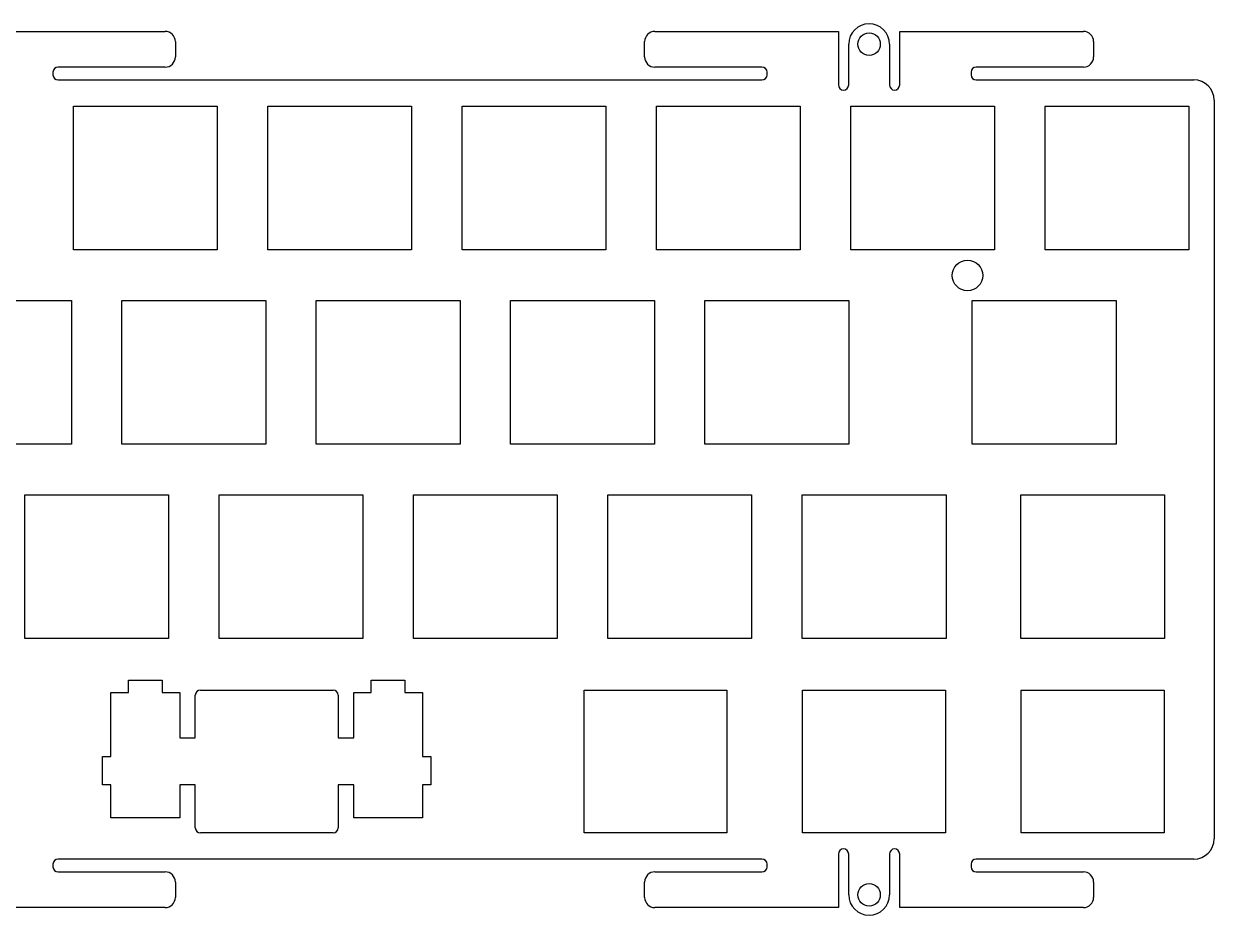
# Model space of a CAD drawing. Header units: millimetres. Extents: x -490 to -243, y -140 to -53.
# Drawn here: x -359.4 to -242.7, y -140 to -52.6 of the extents above; entities that cross this region are included whole.
import ezdxf

# ---------------------------------------------------------------- set-up
doc = ezdxf.new("R2010")
doc.units = ezdxf.units.MM
for name, color, linetype in [('Shape1118', 7, 'CONTINUOUS'), ('Shape1119', 7, 'CONTINUOUS'), ('Shape1120', 7, 'CONTINUOUS'), ('Shape1121', 7, 'CONTINUOUS'), ('Shape1122', 7, 'CONTINUOUS'), ('Shape1123', 7, 'CONTINUOUS'), ('Shape1124', 7, 'CONTINUOUS'), ('Shape1125', 7, 'CONTINUOUS'), ('Shape1126', 7, 'CONTINUOUS'), ('Shape1127', 7, 'CONTINUOUS'), ('Shape1128', 7, 'CONTINUOUS'), ('Shape1129', 7, 'CONTINUOUS'), ('Shape1130', 7, 'CONTINUOUS'), ('Shape1131', 7, 'CONTINUOUS'), ('Shape1132', 7, 'CONTINUOUS'), ('Shape1133', 7, 'CONTINUOUS'), ('Shape1134', 7, 'CONTINUOUS'), ('Shape1135', 7, 'CONTINUOUS'), ('Shape1136', 7, 'CONTINUOUS'), ('Shape1137', 7, 'CONTINUOUS'), ('Shape1138', 7, 'CONTINUOUS'), ('Shape1139', 7, 'CONTINUOUS'), ('Shape1140', 7, 'CONTINUOUS'), ('Shape1141', 7, 'CONTINUOUS'), ('Shape1225', 7, 'CONTINUOUS'), ('Shape1226', 7, 'CONTINUOUS'), ('Shape1227', 7, 'CONTINUOUS'), ('Shape1228', 7, 'CONTINUOUS'), ('Shape1229', 7, 'CONTINUOUS'), ('Shape1230', 7, 'CONTINUOUS'), ('Shape1231', 7, 'CONTINUOUS'), ('Shape1232', 7, 'CONTINUOUS'), ('Shape1233', 7, 'CONTINUOUS'), ('Shape1234', 7, 'CONTINUOUS'), ('Shape1235', 7, 'CONTINUOUS'), ('Shape1236', 7, 'CONTINUOUS'), ('Shape1237', 7, 'CONTINUOUS'), ('Shape1238', 7, 'CONTINUOUS'), ('Shape1239', 7, 'CONTINUOUS'), ('Shape1240', 7, 'CONTINUOUS'), ('Shape1241', 7, 'CONTINUOUS'), ('Shape1242', 7, 'CONTINUOUS'), ('Shape1243', 7, 'CONTINUOUS'), ('Shape1244', 7, 'CONTINUOUS'), ('Shape1245', 7, 'CONTINUOUS'), ('Shape1246', 7, 'CONTINUOUS'), ('Shape1247', 7, 'CONTINUOUS'), ('Shape1248', 7, 'CONTINUOUS'), ('Shape1249', 7, 'CONTINUOUS'), ('Shape1250', 7, 'CONTINUOUS'), ('Shape1251', 7, 'CONTINUOUS'), ('Shape1252', 7, 'CONTINUOUS'), ('Shape1253', 7, 'CONTINUOUS'), ('Shape1254', 7, 'CONTINUOUS'), ('Shape1255', 7, 'CONTINUOUS'), ('Shape1256', 7, 'CONTINUOUS'), ('Shape1257', 7, 'CONTINUOUS'), ('Shape1258', 7, 'CONTINUOUS'), ('Shape1259', 7, 'CONTINUOUS'), ('Shape1260', 7, 'CONTINUOUS'), ('Shape1261', 7, 'CONTINUOUS'), ('Shape1262', 7, 'CONTINUOUS'), ('Shape1263', 7, 'CONTINUOUS'), ('Shape1264', 7, 'CONTINUOUS'), ('Shape1265', 7, 'CONTINUOUS'), ('Shape1266', 7, 'CONTINUOUS'), ('Shape1267', 7, 'CONTINUOUS'), ('Shape1268', 7, 'CONTINUOUS'), ('Shape1269', 7, 'CONTINUOUS'), ('Shape12728', 7, 'CONTINUOUS'), ('Shape1278', 7, 'CONTINUOUS'), ('Shape1281', 7, 'CONTINUOUS'), ('Shape2702', 7, 'CONTINUOUS'), ('Shape2703', 7, 'CONTINUOUS'), ('Shape2704', 7, 'CONTINUOUS'), ('Shape2705', 7, 'CONTINUOUS'), ('Shape2706', 7, 'CONTINUOUS'), ('Shape2707', 7, 'CONTINUOUS'), ('Shape2708', 7, 'CONTINUOUS'), ('Shape2709', 7, 'CONTINUOUS'), ('Shape2710', 7, 'CONTINUOUS'), ('Shape2711', 7, 'CONTINUOUS'), ('Shape2712', 7, 'CONTINUOUS'), ('Shape2713', 7, 'CONTINUOUS'), ('Shape2734', 7, 'CONTINUOUS'), ('Shape2735', 7, 'CONTINUOUS'), ('Shape2736', 7, 'CONTINUOUS'), ('Shape2737', 7, 'CONTINUOUS'), ('Shape2742', 7, 'CONTINUOUS'), ('Shape2743', 7, 'CONTINUOUS'), ('Shape2744', 7, 'CONTINUOUS'), ('Shape2745', 7, 'CONTINUOUS'), ('Shape2750', 7, 'CONTINUOUS'), ('Shape2751', 7, 'CONTINUOUS'), ('Shape2752', 7, 'CONTINUOUS'), ('Shape2753', 7, 'CONTINUOUS'), ('Shape2754', 7, 'CONTINUOUS'), ('Shape2755', 7, 'CONTINUOUS'), ('Shape2756', 7, 'CONTINUOUS'), ('Shape2757', 7, 'CONTINUOUS'), ('Shape2762', 7, 'CONTINUOUS'), ('Shape2763', 7, 'CONTINUOUS'), ('Shape2764', 7, 'CONTINUOUS'), ('Shape2765', 7, 'CONTINUOUS'), ('Shape2770', 7, 'CONTINUOUS'), ('Shape2771', 7, 'CONTINUOUS'), ('Shape2772', 7, 'CONTINUOUS'), ('Shape2773', 7, 'CONTINUOUS'), ('Shape2778', 7, 'CONTINUOUS'), ('Shape2779', 7, 'CONTINUOUS'), ('Shape2780', 7, 'CONTINUOUS'), ('Shape2781', 7, 'CONTINUOUS'), ('Shape2786', 7, 'CONTINUOUS'), ('Shape2787', 7, 'CONTINUOUS'), ('Shape2788', 7, 'CONTINUOUS'), ('Shape2806', 7, 'CONTINUOUS'), ('Shape2807', 7, 'CONTINUOUS'), ('Shape2808', 7, 'CONTINUOUS'), ('Shape2809', 7, 'CONTINUOUS'), ('Shape2814', 7, 'CONTINUOUS'), ('Shape2815', 7, 'CONTINUOUS'), ('Shape2816', 7, 'CONTINUOUS'), ('Shape2817', 7, 'CONTINUOUS'), ('Shape2818', 7, 'CONTINUOUS'), ('Shape2819', 7, 'CONTINUOUS'), ('Shape2820', 7, 'CONTINUOUS'), ('Shape2821', 7, 'CONTINUOUS'), ('Shape2822', 7, 'CONTINUOUS'), ('Shape2823', 7, 'CONTINUOUS'), ('Shape2824', 7, 'CONTINUOUS'), ('Shape2825', 7, 'CONTINUOUS'), ('Shape2834', 7, 'CONTINUOUS'), ('Shape2835', 7, 'CONTINUOUS'), ('Shape2836', 7, 'CONTINUOUS'), ('Shape2837', 7, 'CONTINUOUS'), ('Shape2842', 7, 'CONTINUOUS'), ('Shape2843', 7, 'CONTINUOUS'), ('Shape2844', 7, 'CONTINUOUS'), ('Shape2845', 7, 'CONTINUOUS'), ('Shape2846', 7, 'CONTINUOUS'), ('Shape2847', 7, 'CONTINUOUS'), ('Shape2848', 7, 'CONTINUOUS'), ('Shape2849', 7, 'CONTINUOUS'), ('Shape2850', 7, 'CONTINUOUS'), ('Shape2851', 7, 'CONTINUOUS'), ('Shape2852', 7, 'CONTINUOUS'), ('Shape2853', 7, 'CONTINUOUS'), ('Shape2854', 7, 'CONTINUOUS'), ('Shape2855', 7, 'CONTINUOUS'), ('Shape2856', 7, 'CONTINUOUS'), ('Shape2857', 7, 'CONTINUOUS'), ('Shape2858', 7, 'CONTINUOUS'), ('Shape2859', 7, 'CONTINUOUS'), ('Shape2860', 7, 'CONTINUOUS'), ('Shape2861', 7, 'CONTINUOUS'), ('Shape3426', 7, 'CONTINUOUS'), ('Shape3427', 7, 'CONTINUOUS'), ('Shape3428', 7, 'CONTINUOUS'), ('Shape3429', 7, 'CONTINUOUS'), ('Shape3430', 7, 'CONTINUOUS'), ('Shape3431', 7, 'CONTINUOUS'), ('Shape3432', 7, 'CONTINUOUS'), ('Shape3433', 7, 'CONTINUOUS'), ('Shape3434', 7, 'CONTINUOUS'), ('Shape3435', 7, 'CONTINUOUS'), ('Shape3436', 7, 'CONTINUOUS'), ('Shape3437', 7, 'CONTINUOUS'), ('Shape3438', 7, 'CONTINUOUS'), ('Shape3439', 7, 'CONTINUOUS'), ('Shape3440', 7, 'CONTINUOUS'), ('Shape3441', 7, 'CONTINUOUS'), ('Shape3442', 7, 'CONTINUOUS'), ('Shape3443', 7, 'CONTINUOUS'), ('Shape3444', 7, 'CONTINUOUS'), ('Shape3445', 7, 'CONTINUOUS'), ('Shape3446', 7, 'CONTINUOUS'), ('Shape3447', 7, 'CONTINUOUS'), ('Shape3448', 7, 'CONTINUOUS'), ('Shape3449', 7, 'CONTINUOUS'), ('Shape3450', 7, 'CONTINUOUS'), ('Shape3451', 7, 'CONTINUOUS'), ('Shape3452', 7, 'CONTINUOUS'), ('Shape3453', 7, 'CONTINUOUS'), ('Shape3454', 7, 'CONTINUOUS'), ('Shape3455', 7, 'CONTINUOUS'), ('Shape3456', 7, 'CONTINUOUS'), ('Shape3457', 7, 'CONTINUOUS'), ('Shape3458', 7, 'CONTINUOUS'), ('Shape3459', 7, 'CONTINUOUS'), ('Shape3460', 7, 'CONTINUOUS'), ('Shape3461', 7, 'CONTINUOUS'), ('Shape3462', 7, 'CONTINUOUS'), ('Shape3463', 7, 'CONTINUOUS'), ('Shape3464', 7, 'CONTINUOUS'), ('Shape3465', 7, 'CONTINUOUS')]:
    doc.layers.add(name, color=color, linetype=linetype)

msp = doc.modelspace()

# ---------------------------------------------------------------- linework, layer by layer
at = {"layer": 'Shape1118'}
msp.add_line((-273.507, -139.295), (-273.507, -134.045), dxfattribs=at)
at = {"layer": 'Shape1119'}
msp.add_arc((-274.007, -134.045), 0.5, 0, 180, dxfattribs=at)
at = {"layer": 'Shape1120'}
msp.add_line((-274.507, -134.045), (-274.507, -138.045), dxfattribs=at)
at = {"layer": 'Shape1121'}
msp.add_arc((-276.507, -138.045), 2, 180, 0, dxfattribs=at)
at = {"layer": 'Shape1122'}
msp.add_line((-278.507, -138.045), (-278.507, -134.045), dxfattribs=at)
at = {"layer": 'Shape1123'}
msp.add_arc((-279.007, -134.045), 0.5, 0, 180, dxfattribs=at)
at = {"layer": 'Shape1124'}
msp.add_line((-279.507, -134.045), (-279.507, -139.295), dxfattribs=at)
at = {"layer": 'Shape1125'}
msp.add_line((-279.507, -139.295), (-297.507, -139.295), dxfattribs=at)
at = {"layer": 'Shape1126'}
msp.add_arc((-297.507, -138.295), 1, 180, -90, dxfattribs=at)
at = {"layer": 'Shape1127'}
msp.add_line((-298.507, -138.295), (-298.507, -136.795), dxfattribs=at)
at = {"layer": 'Shape1128'}
msp.add_arc((-297.507, -136.795), 1, 90, 180, dxfattribs=at)
at = {"layer": 'Shape1129'}
msp.add_line((-297.507, -135.795), (-287.007, -135.795), dxfattribs=at)
at = {"layer": 'Shape1130'}
msp.add_arc((-287.007, -135.295), 0.5, -90, 0, dxfattribs=at)
at = {"layer": 'Shape1131'}
msp.add_line((-286.507, -135.295), (-286.507, -135.046), dxfattribs=at)
at = {"layer": 'Shape1132'}
msp.add_arc((-287.007, -135.046), 0.5, 0, 90, dxfattribs=at)
at = {"layer": 'Shape1133'}
msp.add_line((-287.007, -134.546), (-356.007, -134.546), dxfattribs=at)
at = {"layer": 'Shape1134'}
msp.add_arc((-356.007, -135.046), 0.5, 90, 180, dxfattribs=at)
at = {"layer": 'Shape1135'}
msp.add_line((-356.507, -135.046), (-356.507, -135.295), dxfattribs=at)
at = {"layer": 'Shape1136'}
msp.add_arc((-356.007, -135.295), 0.5, 180, -90, dxfattribs=at)
at = {"layer": 'Shape1137'}
msp.add_line((-356.007, -135.795), (-345.507, -135.795), dxfattribs=at)
at = {"layer": 'Shape1138'}
msp.add_arc((-345.507, -136.795), 1, 0, 90, dxfattribs=at)
at = {"layer": 'Shape1139'}
msp.add_line((-344.507, -136.795), (-344.507, -138.295), dxfattribs=at)
at = {"layer": 'Shape1140'}
msp.add_arc((-345.507, -138.295), 1, -90, 0, dxfattribs=at)
at = {"layer": 'Shape1141'}
msp.add_line((-345.507, -139.295), (-363.507, -139.295), dxfattribs=at)
at = {"layer": 'Shape1225'}
msp.add_line((-363.507, -53.3964), (-345.507, -53.3964), dxfattribs=at)
at = {"layer": 'Shape1226'}
msp.add_arc((-345.507, -54.3964), 1, 0, 90, dxfattribs=at)
at = {"layer": 'Shape1227'}
msp.add_line((-344.507, -54.3964), (-344.507, -55.8964), dxfattribs=at)
at = {"layer": 'Shape1228'}
msp.add_arc((-345.507, -55.8964), 1, -90, 0, dxfattribs=at)
at = {"layer": 'Shape1229'}
msp.add_line((-345.507, -56.8964), (-356.007, -56.8964), dxfattribs=at)
at = {"layer": 'Shape1230'}
msp.add_arc((-356.007, -57.3964), 0.5, 90, 180, dxfattribs=at)
at = {"layer": 'Shape1231'}
msp.add_line((-356.507, -57.3964), (-356.507, -57.6455), dxfattribs=at)
at = {"layer": 'Shape1232'}
msp.add_arc((-356.007, -57.6455), 0.5, 180, -90, dxfattribs=at)
at = {"layer": 'Shape1233'}
msp.add_line((-356.007, -58.1455), (-287.007, -58.1455), dxfattribs=at)
at = {"layer": 'Shape1234'}
msp.add_arc((-287.007, -57.6455), 0.5, -90, 0, dxfattribs=at)
at = {"layer": 'Shape1235'}
msp.add_line((-286.507, -57.6455), (-286.507, -57.3964), dxfattribs=at)
at = {"layer": 'Shape1236'}
msp.add_arc((-287.007, -57.3964), 0.5, 0, 90, dxfattribs=at)
at = {"layer": 'Shape1237'}
msp.add_line((-287.007, -56.8964), (-297.507, -56.8964), dxfattribs=at)
at = {"layer": 'Shape1238'}
msp.add_arc((-297.507, -55.8964), 1, 180, -90, dxfattribs=at)
at = {"layer": 'Shape1239'}
msp.add_line((-298.507, -55.8964), (-298.507, -54.3964), dxfattribs=at)
at = {"layer": 'Shape1240'}
msp.add_arc((-297.507, -54.3964), 1, 90, 180, dxfattribs=at)
at = {"layer": 'Shape1241'}
msp.add_line((-297.507, -53.3964), (-279.507, -53.3964), dxfattribs=at)
at = {"layer": 'Shape1242'}
msp.add_line((-279.507, -53.3964), (-279.507, -58.6464), dxfattribs=at)
at = {"layer": 'Shape1243'}
msp.add_arc((-279.007, -58.6464), 0.5, 180, 0, dxfattribs=at)
at = {"layer": 'Shape1244'}
msp.add_line((-278.507, -58.6464), (-278.507, -54.6464), dxfattribs=at)
at = {"layer": 'Shape1245'}
msp.add_arc((-276.507, -54.6464), 2, 0, 180, dxfattribs=at)
at = {"layer": 'Shape1246'}
msp.add_line((-274.507, -54.6464), (-274.507, -58.6464), dxfattribs=at)
at = {"layer": 'Shape1247'}
msp.add_arc((-274.007, -58.6464), 0.5, 180, 0, dxfattribs=at)
at = {"layer": 'Shape1248'}
msp.add_line((-273.507, -58.6464), (-273.507, -53.3964), dxfattribs=at)
at = {"layer": 'Shape1249'}
msp.add_line((-273.507, -53.3964), (-255.507, -53.3964), dxfattribs=at)
at = {"layer": 'Shape1250'}
msp.add_arc((-255.507, -54.3964), 1, 0, 90, dxfattribs=at)
at = {"layer": 'Shape1251'}
msp.add_line((-254.507, -54.3964), (-254.507, -55.8964), dxfattribs=at)
at = {"layer": 'Shape1252'}
msp.add_arc((-255.507, -55.8964), 1, -90, 0, dxfattribs=at)
at = {"layer": 'Shape1253'}
msp.add_line((-255.507, -56.8964), (-266.007, -56.8964), dxfattribs=at)
at = {"layer": 'Shape1254'}
msp.add_arc((-266.007, -57.3964), 0.5, 90, 180, dxfattribs=at)
at = {"layer": 'Shape1255'}
msp.add_line((-266.507, -57.3964), (-266.507, -57.6455), dxfattribs=at)
at = {"layer": 'Shape1256'}
msp.add_arc((-266.007, -57.6455), 0.5, 180, -90, dxfattribs=at)
at = {"layer": 'Shape1257'}
msp.add_line((-266.007, -58.1455), (-244.682, -58.1455), dxfattribs=at)
at = {"layer": 'Shape1258'}
msp.add_arc((-244.682, -60.1455), 2, 0, 90, dxfattribs=at)
at = {"layer": 'Shape1259'}
msp.add_line((-242.682, -60.1455), (-242.682, -132.546), dxfattribs=at)
at = {"layer": 'Shape1260'}
msp.add_arc((-244.682, -132.546), 2, -90, 0, dxfattribs=at)
at = {"layer": 'Shape1261'}
msp.add_line((-244.682, -134.546), (-266.007, -134.546), dxfattribs=at)
at = {"layer": 'Shape1262'}
msp.add_arc((-266.007, -135.046), 0.5, 90, 180, dxfattribs=at)
at = {"layer": 'Shape1263'}
msp.add_line((-266.507, -135.046), (-266.507, -135.295), dxfattribs=at)
at = {"layer": 'Shape1264'}
msp.add_arc((-266.007, -135.295), 0.5, 180, -90, dxfattribs=at)
at = {"layer": 'Shape1265'}
msp.add_line((-266.007, -135.795), (-255.507, -135.795), dxfattribs=at)
at = {"layer": 'Shape1266'}
msp.add_arc((-255.507, -136.795), 1, 0, 90, dxfattribs=at)
at = {"layer": 'Shape1267'}
msp.add_line((-254.507, -136.795), (-254.507, -138.295), dxfattribs=at)
at = {"layer": 'Shape1268'}
msp.add_arc((-255.507, -138.295), 1, -90, 0, dxfattribs=at)
at = {"layer": 'Shape1269'}
msp.add_line((-255.507, -139.295), (-273.507, -139.295), dxfattribs=at)
at = {"layer": 'Shape12728'}
msp.add_circle((-266.863, -77.3211), 1.5, dxfattribs=at)
at = {"layer": 'Shape1278'}
msp.add_circle((-276.507, -54.6464), 1.1, dxfattribs=at)
at = {"layer": 'Shape1281'}
msp.add_circle((-276.507, -138.045), 1.1, dxfattribs=at)
at = {"layer": 'Shape2702'}
msp.add_line((-247.589, -117.971), (-247.589, -131.971), dxfattribs=at)
at = {"layer": 'Shape2703'}
msp.add_line((-247.589, -131.971), (-261.589, -131.971), dxfattribs=at)
at = {"layer": 'Shape2704'}
msp.add_line((-261.589, -131.971), (-261.589, -117.971), dxfattribs=at)
at = {"layer": 'Shape2705'}
msp.add_line((-261.589, -117.971), (-247.589, -117.971), dxfattribs=at)
at = {"layer": 'Shape2706'}
msp.add_line((-269.021, -117.971), (-269.021, -131.971), dxfattribs=at)
at = {"layer": 'Shape2707'}
msp.add_line((-269.021, -131.971), (-283.021, -131.971), dxfattribs=at)
at = {"layer": 'Shape2708'}
msp.add_line((-283.021, -131.971), (-283.021, -117.971), dxfattribs=at)
at = {"layer": 'Shape2709'}
msp.add_line((-283.021, -117.971), (-269.021, -117.971), dxfattribs=at)
at = {"layer": 'Shape2710'}
msp.add_line((-290.452, -117.971), (-290.452, -131.971), dxfattribs=at)
at = {"layer": 'Shape2711'}
msp.add_line((-290.452, -131.971), (-304.452, -131.971), dxfattribs=at)
at = {"layer": 'Shape2712'}
msp.add_line((-304.452, -131.971), (-304.452, -117.971), dxfattribs=at)
at = {"layer": 'Shape2713'}
msp.add_line((-304.452, -117.971), (-290.452, -117.971), dxfattribs=at)
at = {"layer": 'Shape2734'}
msp.add_line((-340.219, -98.8205), (-326.119, -98.8205), dxfattribs=at)
at = {"layer": 'Shape2735'}
msp.add_line((-326.119, -98.8205), (-326.119, -112.921), dxfattribs=at)
at = {"layer": 'Shape2736'}
msp.add_line((-326.119, -112.921), (-340.219, -112.921), dxfattribs=at)
at = {"layer": 'Shape2737'}
msp.add_line((-340.219, -112.921), (-340.219, -98.8205), dxfattribs=at)
at = {"layer": 'Shape2742'}
msp.add_line((-302.307, -60.7205), (-302.307, -74.8205), dxfattribs=at)
at = {"layer": 'Shape2743'}
msp.add_line((-302.307, -74.8205), (-316.407, -74.8205), dxfattribs=at)
at = {"layer": 'Shape2744'}
msp.add_line((-316.407, -74.8205), (-316.407, -60.7205), dxfattribs=at)
at = {"layer": 'Shape2745'}
msp.add_line((-316.407, -60.7205), (-302.307, -60.7205), dxfattribs=at)
at = {"layer": 'Shape2750'}
msp.add_line((-297.357, -60.7205), (-283.257, -60.7205), dxfattribs=at)
at = {"layer": 'Shape2751'}
msp.add_line((-283.257, -60.7205), (-283.257, -74.8205), dxfattribs=at)
at = {"layer": 'Shape2752'}
msp.add_line((-283.257, -74.8205), (-297.357, -74.8205), dxfattribs=at)
at = {"layer": 'Shape2753'}
msp.add_line((-297.357, -74.8205), (-297.357, -60.7205), dxfattribs=at)
at = {"layer": 'Shape2754'}
msp.add_line((-288.02, -112.921), (-302.119, -112.921), dxfattribs=at)
at = {"layer": 'Shape2755'}
msp.add_line((-302.119, -112.921), (-302.119, -98.8205), dxfattribs=at)
at = {"layer": 'Shape2756'}
msp.add_line((-302.119, -98.8205), (-288.02, -98.8205), dxfattribs=at)
at = {"layer": 'Shape2757'}
msp.add_line((-288.02, -98.8205), (-288.02, -112.921), dxfattribs=at)
at = {"layer": 'Shape2762'}
msp.add_line((-321.17, -98.8205), (-307.07, -98.8205), dxfattribs=at)
at = {"layer": 'Shape2763'}
msp.add_line((-307.07, -98.8205), (-307.07, -112.921), dxfattribs=at)
at = {"layer": 'Shape2764'}
msp.add_line((-307.07, -112.921), (-321.17, -112.921), dxfattribs=at)
at = {"layer": 'Shape2765'}
msp.add_line((-321.17, -112.921), (-321.17, -98.8205), dxfattribs=at)
at = {"layer": 'Shape2770'}
msp.add_line((-297.545, -79.7705), (-297.545, -93.8705), dxfattribs=at)
at = {"layer": 'Shape2771'}
msp.add_line((-297.545, -93.8705), (-311.645, -93.8705), dxfattribs=at)
at = {"layer": 'Shape2772'}
msp.add_line((-311.645, -93.8705), (-311.645, -79.7705), dxfattribs=at)
at = {"layer": 'Shape2773'}
msp.add_line((-311.645, -79.7705), (-297.545, -79.7705), dxfattribs=at)
at = {"layer": 'Shape2778'}
msp.add_line((-266.401, -79.7705), (-252.301, -79.7705), dxfattribs=at)
at = {"layer": 'Shape2779'}
msp.add_line((-252.301, -79.7705), (-252.301, -93.8705), dxfattribs=at)
at = {"layer": 'Shape2780'}
msp.add_line((-252.301, -93.8705), (-266.401, -93.8705), dxfattribs=at)
at = {"layer": 'Shape2781'}
msp.add_line((-266.401, -93.8705), (-266.401, -79.7705), dxfattribs=at)
at = {"layer": 'Shape2786'}
msp.add_line((-368.795, -79.7705), (-354.695, -79.7705), dxfattribs=at)
at = {"layer": 'Shape2787'}
msp.add_line((-354.695, -79.7705), (-354.695, -93.8705), dxfattribs=at)
at = {"layer": 'Shape2788'}
msp.add_line((-354.695, -93.8705), (-368.795, -93.8705), dxfattribs=at)
at = {"layer": 'Shape2806'}
msp.add_line((-359.27, -98.8205), (-345.17, -98.8205), dxfattribs=at)
at = {"layer": 'Shape2807'}
msp.add_line((-345.17, -98.8205), (-345.17, -112.921), dxfattribs=at)
at = {"layer": 'Shape2808'}
msp.add_line((-345.17, -112.921), (-359.27, -112.921), dxfattribs=at)
at = {"layer": 'Shape2809'}
msp.add_line((-359.27, -112.921), (-359.27, -98.8205), dxfattribs=at)
at = {"layer": 'Shape2814'}
msp.add_line((-292.595, -79.7705), (-278.495, -79.7705), dxfattribs=at)
at = {"layer": 'Shape2815'}
msp.add_line((-278.495, -79.7705), (-278.495, -93.8705), dxfattribs=at)
at = {"layer": 'Shape2816'}
msp.add_line((-278.495, -93.8705), (-292.595, -93.8705), dxfattribs=at)
at = {"layer": 'Shape2817'}
msp.add_line((-292.595, -93.8705), (-292.595, -79.7705), dxfattribs=at)
at = {"layer": 'Shape2818'}
msp.add_line((-316.595, -93.8705), (-330.695, -93.8705), dxfattribs=at)
at = {"layer": 'Shape2819'}
msp.add_line((-330.695, -93.8705), (-330.695, -79.7705), dxfattribs=at)
at = {"layer": 'Shape2820'}
msp.add_line((-330.695, -79.7705), (-316.595, -79.7705), dxfattribs=at)
at = {"layer": 'Shape2821'}
msp.add_line((-316.595, -79.7705), (-316.595, -93.8705), dxfattribs=at)
at = {"layer": 'Shape2822'}
msp.add_line((-335.645, -93.8705), (-349.745, -93.8705), dxfattribs=at)
at = {"layer": 'Shape2823'}
msp.add_line((-349.745, -93.8705), (-349.745, -79.7705), dxfattribs=at)
at = {"layer": 'Shape2824'}
msp.add_line((-349.745, -79.7705), (-335.645, -79.7705), dxfattribs=at)
at = {"layer": 'Shape2825'}
msp.add_line((-335.645, -79.7705), (-335.645, -93.8705), dxfattribs=at)
at = {"layer": 'Shape2834'}
msp.add_line((-261.638, -98.8205), (-247.538, -98.8205), dxfattribs=at)
at = {"layer": 'Shape2835'}
msp.add_line((-247.538, -98.8205), (-247.538, -112.921), dxfattribs=at)
at = {"layer": 'Shape2836'}
msp.add_line((-247.538, -112.921), (-261.638, -112.921), dxfattribs=at)
at = {"layer": 'Shape2837'}
msp.add_line((-261.638, -112.921), (-261.638, -98.8205), dxfattribs=at)
at = {"layer": 'Shape2842'}
msp.add_line((-283.07, -112.921), (-283.07, -98.8205), dxfattribs=at)
at = {"layer": 'Shape2843'}
msp.add_line((-283.07, -98.8205), (-268.97, -98.8205), dxfattribs=at)
at = {"layer": 'Shape2844'}
msp.add_line((-268.97, -98.8205), (-268.97, -112.921), dxfattribs=at)
at = {"layer": 'Shape2845'}
msp.add_line((-268.97, -112.921), (-283.07, -112.921), dxfattribs=at)
at = {"layer": 'Shape2846'}
msp.add_line((-259.257, -60.7205), (-245.157, -60.7205), dxfattribs=at)
at = {"layer": 'Shape2847'}
msp.add_line((-245.157, -60.7205), (-245.157, -74.8205), dxfattribs=at)
at = {"layer": 'Shape2848'}
msp.add_line((-245.157, -74.8205), (-259.257, -74.8205), dxfattribs=at)
at = {"layer": 'Shape2849'}
msp.add_line((-259.257, -74.8205), (-259.257, -60.7205), dxfattribs=at)
at = {"layer": 'Shape2850'}
msp.add_line((-278.307, -74.8205), (-278.307, -60.7205), dxfattribs=at)
at = {"layer": 'Shape2851'}
msp.add_line((-278.307, -60.7205), (-264.207, -60.7205), dxfattribs=at)
at = {"layer": 'Shape2852'}
msp.add_line((-264.207, -60.7205), (-264.207, -74.8205), dxfattribs=at)
at = {"layer": 'Shape2853'}
msp.add_line((-264.207, -74.8205), (-278.307, -74.8205), dxfattribs=at)
at = {"layer": 'Shape2854'}
msp.add_line((-340.407, -60.7205), (-340.407, -74.8205), dxfattribs=at)
at = {"layer": 'Shape2855'}
msp.add_line((-340.407, -74.8205), (-354.507, -74.8205), dxfattribs=at)
at = {"layer": 'Shape2856'}
msp.add_line((-354.507, -74.8205), (-354.507, -60.7205), dxfattribs=at)
at = {"layer": 'Shape2857'}
msp.add_line((-354.507, -60.7205), (-340.407, -60.7205), dxfattribs=at)
at = {"layer": 'Shape2858'}
msp.add_line((-335.457, -74.8205), (-335.457, -60.7205), dxfattribs=at)
at = {"layer": 'Shape2859'}
msp.add_line((-335.457, -60.7205), (-321.357, -60.7205), dxfattribs=at)
at = {"layer": 'Shape2860'}
msp.add_line((-321.357, -60.7205), (-321.357, -74.8205), dxfattribs=at)
at = {"layer": 'Shape2861'}
msp.add_line((-321.357, -74.8205), (-335.457, -74.8205), dxfattribs=at)
at = {"layer": 'Shape3426'}
msp.add_line((-342.552, -131.47), (-342.552, -127.271), dxfattribs=at)
at = {"layer": 'Shape3427'}
msp.add_arc((-342.052, -131.47), 0.5, 180, -90, dxfattribs=at)
at = {"layer": 'Shape3428'}
msp.add_line((-342.552, -127.271), (-344.077, -127.271), dxfattribs=at)
at = {"layer": 'Shape3429'}
msp.add_line((-344.077, -127.271), (-344.077, -130.5), dxfattribs=at)
at = {"layer": 'Shape3430'}
msp.add_line((-344.077, -130.5), (-350.827, -130.5), dxfattribs=at)
at = {"layer": 'Shape3431'}
msp.add_line((-350.827, -130.5), (-350.827, -127.271), dxfattribs=at)
at = {"layer": 'Shape3432'}
msp.add_line((-350.827, -127.271), (-351.653, -127.271), dxfattribs=at)
at = {"layer": 'Shape3433'}
msp.add_line((-351.653, -127.271), (-351.653, -124.471), dxfattribs=at)
at = {"layer": 'Shape3434'}
msp.add_line((-351.653, -124.471), (-350.827, -124.471), dxfattribs=at)
at = {"layer": 'Shape3435'}
msp.add_line((-350.827, -124.471), (-350.827, -118.201), dxfattribs=at)
at = {"layer": 'Shape3436'}
msp.add_line((-350.827, -118.201), (-349.102, -118.201), dxfattribs=at)
at = {"layer": 'Shape3437'}
msp.add_line((-349.102, -118.201), (-349.102, -117.001), dxfattribs=at)
at = {"layer": 'Shape3438'}
msp.add_line((-349.102, -117.001), (-345.803, -117.001), dxfattribs=at)
at = {"layer": 'Shape3439'}
msp.add_line((-345.803, -117.001), (-345.803, -118.201), dxfattribs=at)
at = {"layer": 'Shape3440'}
msp.add_line((-345.803, -118.201), (-344.077, -118.201), dxfattribs=at)
at = {"layer": 'Shape3441'}
msp.add_line((-344.077, -118.201), (-344.077, -122.67), dxfattribs=at)
at = {"layer": 'Shape3442'}
msp.add_line((-344.077, -122.67), (-342.552, -122.67), dxfattribs=at)
at = {"layer": 'Shape3443'}
msp.add_line((-342.552, -122.67), (-342.552, -118.471), dxfattribs=at)
at = {"layer": 'Shape3444'}
msp.add_line((-342.052, -117.971), (-329.053, -117.971), dxfattribs=at)
at = {"layer": 'Shape3445'}
msp.add_arc((-329.053, -118.471), 0.5, 0, 90, dxfattribs=at)
at = {"layer": 'Shape3446'}
msp.add_arc((-342.052, -118.471), 0.5, 90, 180, dxfattribs=at)
at = {"layer": 'Shape3447'}
msp.add_line((-328.553, -118.471), (-328.553, -122.67), dxfattribs=at)
at = {"layer": 'Shape3448'}
msp.add_line((-328.553, -122.67), (-327.027, -122.67), dxfattribs=at)
at = {"layer": 'Shape3449'}
msp.add_line((-327.027, -122.67), (-327.027, -118.201), dxfattribs=at)
at = {"layer": 'Shape3450'}
msp.add_line((-327.027, -118.201), (-325.303, -118.201), dxfattribs=at)
at = {"layer": 'Shape3451'}
msp.add_line((-325.303, -118.201), (-325.303, -117.001), dxfattribs=at)
at = {"layer": 'Shape3452'}
msp.add_line((-325.303, -117.001), (-322.003, -117.001), dxfattribs=at)
at = {"layer": 'Shape3453'}
msp.add_line((-322.003, -117.001), (-322.003, -118.201), dxfattribs=at)
at = {"layer": 'Shape3454'}
msp.add_line((-322.003, -118.201), (-320.278, -118.201), dxfattribs=at)
at = {"layer": 'Shape3455'}
msp.add_line((-320.278, -118.201), (-320.278, -124.471), dxfattribs=at)
at = {"layer": 'Shape3456'}
msp.add_line((-320.278, -124.471), (-319.452, -124.471), dxfattribs=at)
at = {"layer": 'Shape3457'}
msp.add_line((-319.452, -124.471), (-319.452, -127.271), dxfattribs=at)
at = {"layer": 'Shape3458'}
msp.add_line((-319.452, -127.271), (-320.278, -127.271), dxfattribs=at)
at = {"layer": 'Shape3459'}
msp.add_line((-320.278, -127.271), (-320.278, -130.5), dxfattribs=at)
at = {"layer": 'Shape3460'}
msp.add_line((-320.278, -130.5), (-327.027, -130.5), dxfattribs=at)
at = {"layer": 'Shape3461'}
msp.add_line((-327.027, -130.5), (-327.027, -127.271), dxfattribs=at)
at = {"layer": 'Shape3462'}
msp.add_line((-327.027, -127.271), (-328.553, -127.271), dxfattribs=at)
at = {"layer": 'Shape3463'}
msp.add_line((-328.553, -127.271), (-328.553, -131.47), dxfattribs=at)
at = {"layer": 'Shape3464'}
msp.add_arc((-329.053, -131.47), 0.5, -90, 0, dxfattribs=at)
at = {"layer": 'Shape3465'}
msp.add_line((-329.053, -131.97), (-342.052, -131.97), dxfattribs=at)

doc.saveas('drawing.dxf')
